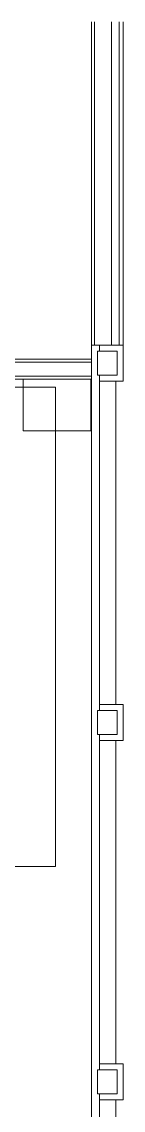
# Model space of a CAD drawing. Header units: inches. Extents: x -31774 to -27465, y 9140 to 11717.
# Drawn here: x -30797 to -30695, y 10515 to 11606 of the extents above; entities that cross this region are included whole.
import ezdxf

# ---------------------------------------------------------------- set-up
doc = ezdxf.new("R2010")
doc.units = ezdxf.units.IN
doc.header["$LTSCALE"] = 5.55
doc.header["$MEASUREMENT"] = 0
for name, color, linetype, lineweight in [('A-CONC-OPNG', 3, 'Continuous', 18), ('A-EQPM-MECH', 6, 'Continuous', 18), ('A-FLOR-BYND', 8, 'Continuous', 18), ('A-WALL-FULL', 8, 'Continuous', 18), ('A-WALL-FULL-ACC', 8, 'Continuous', 18)]:
    doc.layers.add(name, color=color, linetype=linetype, lineweight=lineweight)

msp = doc.modelspace()

# ---------------------------------------------------------------- linework, layer by layer
at = {"layer": 'A-CONC-OPNG'}
msp.add_lwpolyline([(-30727.5, 11195.6), (-30727.5, 11247.6), (-30795.5, 11247.6), (-30795.5, 11195.6)], close=True, dxfattribs=at)
at = {"layer": 'A-EQPM-MECH'}
msp.add_lwpolyline([(-30763, 10759.3), (-30763, 11239.3), (-30907, 11239.3), (-30907, 10759.3)], close=True, dxfattribs=at)
at = {"layer": 'A-FLOR-BYND'}
for p, q in [((-30695, 11281.5), (-30695, 11605.5)), ((-30702.5, 10921.5), (-30702.5, 11245.5)), ((-30702.5, 10561.5), (-30702.5, 10885.5)), ((-30702.5, 10199.5), (-30702.5, 10525.5))]:
    msp.add_line(p, q, dxfattribs=at)
at = {"layer": 'A-WALL-FULL'}
for p, q in [((-30727, 11281.5), (-30727, 11605.5)), ((-30724, 11281.5), (-30724, 11605.5)), ((-30939, 11267.5), (-30727, 11267.5)), ((-30942, 11264.5), (-30727, 11264.5)), ((-30727, 11250.5), (-30961, 11250.5)), ((-30727, 11247.5), (-30961, 11247.5))]:
    msp.add_line(p, q, dxfattribs=at)
at = {"layer": 'A-WALL-FULL-ACC'}
for p, q in [((-30707, 11281.5), (-30707, 11605.5)), ((-30699, 11281.6), (-30699, 11605.5)), ((-30727, 10099.5), (-30727, 11281.5)), ((-30727, 11281.5), (-30695, 11281.5)), ((-30719, 11281.5), (-30719, 11275.5)), ((-30695, 11281.5), (-30695, 11245.5)), ((-30721, 11275.5), (-30719, 11275.5)), ((-30721, 11275.5), (-30721, 11251.5)), ((-30721, 11251.5), (-30719, 11251.5)), ((-30719, 11251.5), (-30701, 11251.5)), ((-30719, 11251.5), (-30719, 10915.5)), ((-30719, 11245.5), (-30695, 11245.5)), ((-30719, 10921.5), (-30695, 10921.5)), ((-30695, 10921.5), (-30695, 10885.5)), ((-30721, 10915.5), (-30719, 10915.5)), ((-30721, 10915.5), (-30721, 10891.5)), ((-30721, 10891.5), (-30719, 10891.5)), ((-30719, 10555.5), (-30719, 10891.5)), ((-30719, 10891.5), (-30701, 10891.5)), ((-30719, 10885.5), (-30695, 10885.5)), ((-30719, 10561.5), (-30695, 10561.5)), ((-30695, 10561.5), (-30695, 10525.5)), ((-30721, 10555.5), (-30719, 10555.5)), ((-30721, 10555.5), (-30721, 10531.5)), ((-30721, 10531.5), (-30719, 10531.5)), ((-30719, 10531.5), (-30719, 10199.5)), ((-30719, 10531.5), (-30701, 10531.5)), ((-30719, 10525.5), (-30695, 10525.5))]:
    msp.add_line(p, q, dxfattribs=at)
for points in [[(-30719, 11275.5), (-30701, 11275.5), (-30701, 11251.5)], [(-30719, 10915.5), (-30701, 10915.5), (-30701, 10891.5)], [(-30719, 10555.5), (-30701, 10555.5), (-30701, 10531.5)]]:
    msp.add_lwpolyline(points, dxfattribs=at)

doc.saveas('drawing.dxf')
